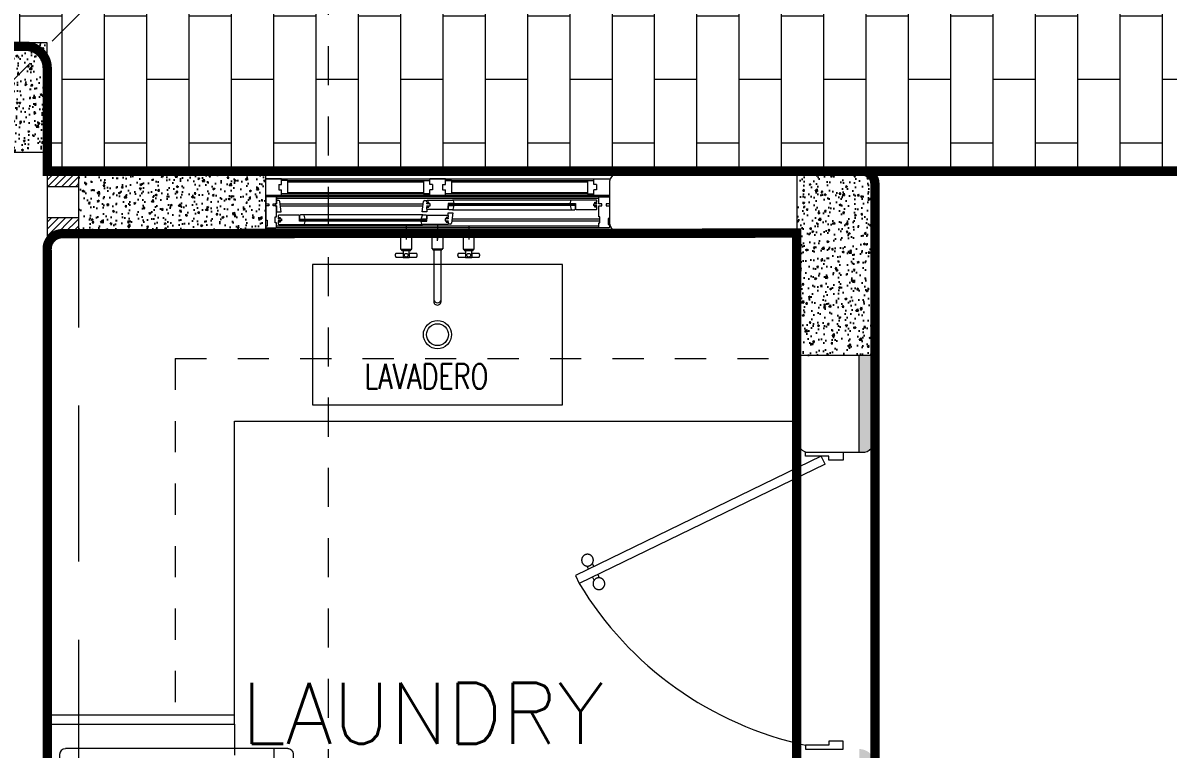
# Model space of a CAD drawing. Header units: metres. Extents: x 14 to 11050, y -346 to 476.
# Drawn here: x 127.289 to 130.956, y -211.281 to -208.957 of the extents above; entities that cross this region are included whole.
import ezdxf

# ---------------------------------------------------------------- set-up
doc = ezdxf.new("R2010")
doc.units = ezdxf.units.M
for name, pattern in [('0', [0]), ('CENTER2', [28.575, 19.05, -3.175, 3.175, -3.175]), ('DASHED', [0.75, 0.5, -0.25]), ('HIDDEN2', [0.1875, 0.125, -0.0625])]:
    doc.linetypes.add(name, pattern=pattern)
doc.layers.get('0').update_dxf_attribs({"color": 250, "linetype": '0', "lineweight": 20})
for name, color, linetype, lineweight in [('A-DOOR', 35, 'Continuous', 5), ('A-WALL', 250, 'Continuous', 20), ('baños', 140, 'Continuous', 0), ('Columnas', 7, 'Continuous', 18), ('cristales', 131, 'Continuous', 0), ('MOB FIJOS', 251, 'Continuous', 0), ('MOBILIARIOS', 252, 'Continuous', 0), ('piso', 253, 'Continuous', 0), ('PLF 01', 252, 'Continuous', 9), ('PROYECCION', 9, 'DASHED', 0), ('textos', 7, 'Continuous', 0)]:
    doc.layers.add(name, color=color, linetype=linetype, lineweight=lineweight)
doc.layers.add('HATCH', color=8, linetype='Continuous')
doc.layers.add('hatch piso', color=253, linetype='Continuous', lineweight=0, transparency=0.7)
doc.layers.add('RELLENO SECCION', color=8, linetype='Continuous', lineweight=0, transparency=0.4)
doc.layers.add('REVESTIMIENTO EXTERIOR', color=7, linetype='Continuous', lineweight=5, true_color=0xffdebd)
doc.layers.add('Techos 1', color=7, linetype='HIDDEN2', lineweight=9, true_color=0x42391a)
doc.styles.add('Arch-Dim', font='romans.shx', dxfattribs={"width": 0.75})
doc.styles.get("Standard").update_dxf_attribs({"font": 'arial.ttf', "height": 0.1875})

# ---------------------------------------------------------------- blocks, each defined once
blk = doc.blocks.new('puerta 1.00')
at = {"layer": 'A-DOOR'}
for p, q in [((-0.15, -0.0125), (-0.9369, -0.3949)), ((-0.1376, -0.038), (-0.15, -0.0125)), ((-0.1376, -0.038), (-0.9245, -0.4204)), ((-0.8946, -0.3743), (-0.8996, -0.3641)), ((-0.8777, -0.3661), (-0.8826, -0.3559)), ((-0.9369, -0.3949), (-0.9245, -0.4204)), ((-0.8822, -0.3998), (-0.8772, -0.4101)), ((-0.8653, -0.3916), (-0.8603, -0.4018))]:
    blk.add_line(p, q, dxfattribs=at)
for points in [[(-0.08, 0), (-0.08, -0.025), (-0.125, -0.025), (-0.125, -0.0125), (-0.2, -0.0125), (-0.2, 0), (-0.08, 0)], [(-0.08, -0.95), (-0.08, -0.925), (-0.125, -0.925), (-0.125, -0.9375), (-0.2, -0.9375), (-0.2, -0.95), (-0.08, -0.95)]]:
    blk.add_lwpolyline(points, dxfattribs=at)
blk.add_arc((0.0366, 0.1602), 1.1229, 211.1336, 257.8343, dxfattribs=at)
for points in [[(-0.8982, -0.3642), (-0.9033, -0.3642), (-0.912, -0.3591), (-0.917, -0.3504), (-0.917, -0.3403), (-0.912, -0.3316), (-0.9033, -0.3265), (-0.8932, -0.3265), (-0.8844, -0.3316), (-0.8794, -0.3403), (-0.8794, -0.3504), (-0.8844, -0.3591), (-0.8932, -0.3642), (-0.8982, -0.3642)], [(-0.8617, -0.4394), (-0.8667, -0.4394), (-0.8754, -0.4344), (-0.8805, -0.4256), (-0.8805, -0.4156), (-0.8754, -0.4068), (-0.8667, -0.4018), (-0.8566, -0.4018), (-0.8479, -0.4068), (-0.8428, -0.4156), (-0.8428, -0.4257), (-0.8479, -0.4344), (-0.8566, -0.4394), (-0.8617, -0.4394)]]:
    blk.add_open_spline(points, degree=2, dxfattribs=at)
blk = doc.blocks.new('bn29-63')
at = {"linetype": 'CENTER2'}
for p, q in [((-0.1, 0.02), (-0.1, -0.02)), ((-0.025, 0), (-0.031, 0)), ((0.02, 0), (-0.02, 0)), ((0, 0.025), (0, 0.0035)), ((0, 0.02), (0, -0.02)), ((0.025, 0), (0.031, 0)), ((0.1, 0.02), (0.1, -0.02)), ((-0.08, 0), (-0.12, 0)), ((0, -0.025), (0, -0.0035)), ((0.12, 0), (0.08, 0))]:
    blk.add_line(p, q, dxfattribs=at)
at = {"linetype": 'Continuous'}
for p, q in [((-0.0275, 0), (-0.0275, -0.0055)), ((0.0275, -0.0055), (0.0275, 0)), ((-0.1275, 0), (-0.0725, 0)), ((-0.1275, 0), (-0.1275, -0.0055)), ((-0.127, -0.006), (-0.073, -0.006)), ((-0.1225, -0.0065), (-0.1225, -0.0095)), ((-0.122, -0.01), (-0.078, -0.01)), ((-0.118, -0.01), (-0.118, -0.0505)), ((-0.082, -0.0505), (-0.082, -0.01)), ((-0.0775, -0.0095), (-0.0775, -0.0065)), ((-0.0725, -0.0055), (-0.0725, 0)), ((-0.0225, -0.007), (-0.0225, -0.0095)), ((-0.018, -0.011), (-0.018, -0.0495)), ((0.018, -0.0495), (0.018, -0.011)), ((0.0225, -0.0095), (0.0225, -0.007)), ((0.0725, 0), (0.1275, 0)), ((0.0725, 0), (0.0725, -0.0055)), ((0.073, -0.006), (0.127, -0.006)), ((0.0775, -0.0065), (0.0775, -0.0095)), ((0.078, -0.01), (0.122, -0.01)), ((0.082, -0.01), (0.082, -0.0505)), ((0.118, -0.0505), (0.118, -0.01)), ((0.1225, -0.0095), (0.1225, -0.0065)), ((0.1275, -0.0055), (0.1275, 0)), ((-0.1353, -0.0707), (-0.1353, -0.0709)), ((-0.1353, -0.0709), (-0.1353, -0.0711)), ((-0.1098, -0.0649), (-0.132, -0.0649)), ((-0.1175, -0.051), (-0.0825, -0.051)), ((-0.1148, -0.051), (-0.1148, -0.0547)), ((-0.1144, -0.0552), (-0.0856, -0.0552)), ((-0.1098, -0.0554), (-0.0903, -0.0554)), ((-0.1098, -0.0554), (-0.1098, -0.0674)), ((-0.1089, -0.0552), (-0.1089, -0.0554)), ((-0.0911, -0.0554), (-0.0911, -0.0552)), ((-0.0903, -0.0675), (-0.0903, -0.0554)), ((-0.068, -0.0649), (-0.0903, -0.0649)), ((-0.0851, -0.0547), (-0.0851, -0.051)), ((-0.0647, -0.0709), (-0.0647, -0.0708)), ((-0.0647, -0.0711), (-0.0647, -0.0709)), ((-0.015, -0.051), (-0.015, -0.0535)), ((-0.0115, -0.055), (-0.0115, -0.1745)), ((0.0115, -0.1745), (0.0115, -0.055)), ((0.015, -0.0535), (0.015, -0.051)), ((0.0647, -0.0707), (0.0647, -0.0709)), ((0.0647, -0.0709), (0.0647, -0.0711)), ((0.0902, -0.0649), (0.068, -0.0649)), ((0.0825, -0.051), (0.1175, -0.051)), ((0.0851, -0.051), (0.0851, -0.0547)), ((0.0856, -0.0552), (0.1144, -0.0552)), ((0.0902, -0.0554), (0.1097, -0.0554)), ((0.0902, -0.0554), (0.0902, -0.0674)), ((0.0911, -0.0552), (0.0911, -0.0554)), ((0.1089, -0.0554), (0.1089, -0.0552)), ((0.1097, -0.0675), (0.1097, -0.0554)), ((0.132, -0.0649), (0.1097, -0.0649)), ((0.1148, -0.0547), (0.1148, -0.051)), ((0.1353, -0.0709), (0.1353, -0.0708)), ((0.1353, -0.0711), (0.1353, -0.0709)), ((-0.132, -0.0769), (-0.1098, -0.0769)), ((-0.1098, -0.0743), (-0.1098, -0.0779)), ((-0.1092, -0.0784), (-0.0908, -0.0784)), ((-0.0903, -0.0779), (-0.0903, -0.0744)), ((-0.0903, -0.0769), (-0.068, -0.0769)), ((0.068, -0.0769), (0.0902, -0.0769)), ((0.0902, -0.0743), (0.0902, -0.0779)), ((0.0908, -0.0784), (0.1092, -0.0784)), ((0.1097, -0.0779), (0.1097, -0.0744)), ((0.1097, -0.0769), (0.132, -0.0769)), ((-0.0115, -0.1745), (-0.0115, -0.2108)), ((0.0115, -0.2108), (0.0115, -0.1745)), ((-0.0116, -0.2129), (-0.0116, -0.2196)), ((-0.0115, -0.2108), (-0.0115, -0.2129)), ((0.0115, -0.2129), (0.0115, -0.2108)), ((0.0116, -0.2196), (0.0116, -0.2129))]:
    blk.add_line(p, q, dxfattribs=at)
for centre in [(-0.1, -0.0709), (0.1, -0.0709)]:
    blk.add_circle(centre, 0.006, dxfattribs=at)
for centre, radius, start, end in [((-0.127, -0.0055), 0.0005, 180, 270), ((-0.123, -0.0065), 0.0005, 0, 90), ((-0.122, -0.0095), 0.0005, 180, 270), ((-0.078, -0.0095), 0.0005, 270, 0), ((-0.077, -0.0065), 0.0005, 90, 180), ((-0.073, -0.0055), 0.0005, 270, 0), ((-0.027, -0.0055), 0.000484, 180.5909, 257.2082), ((-0.0118, 2.0449), 2.0509, 269.6737, 270.0229), ((-0.0235, -0.007), 0.000994, 359.9015, 76.9051), ((-0.019, -0.011), 0.000956, 357.6447, 77.7093), ((0.019, -0.011), 0.000999, 105.4862, 180.0003), ((0.022, -0.0095), 0.000468, 302.2695, 1.2177), ((0.0235, -0.007), 0.000969, 105.515, 182.3446), ((0.073, -0.0055), 0.0005, 180, 270), ((0.077, -0.0065), 0.0005, 0, 90), ((0.078, -0.0095), 0.0005, 180, 270), ((0.122, -0.0095), 0.0005, 270, 0), ((0.123, -0.0065), 0.0005, 90, 180), ((0.127, -0.0055), 0.0005, 270, 0), ((-0.1175, -0.0505), 0.0005, 180, 270), ((-0.1144, -0.0547), 0.0005, 180, 270), ((-0.0856, -0.0547), 0.0005, 270, 0), ((-0.0825, -0.0505), 0.0005, 270, 0), ((-0.0175, -0.0495), 0.000478, 178.2673, 257.1382), ((-0.016, -0.051), 0.000959, 357.75, 77.9919), ((-0.0125, -0.055), 0.000979, 359.4823, 72.3164), ((0.0125, -0.055), 0.000994, 107.8916, 180.1174), ((0.0145, -0.0535), 0.000492, 288.0948, 0.3106), ((0.016, -0.051), 0.000997, 103.3628, 180.0254), ((0.0175, -0.0495), 0.000475, 305.7664, 0.8101), ((0.0825, -0.0505), 0.0005, 180, 270), ((0.0856, -0.0547), 0.0005, 180, 270), ((0.1144, -0.0547), 0.0005, 270, 0), ((0.1175, -0.0505), 0.0005, 270, 0), ((-0.1092, -0.0779), 0.0005, 180, 270), ((-0.0908, -0.0779), 0.0005, 270, 0), ((0.0908, -0.0779), 0.0005, 180, 270), ((0.1092, -0.0779), 0.0005, 270, 0), ((0, -0.2181), 0.0121, 213.9793, 325.1602)]:
    blk.add_arc(centre, radius, start, end, dxfattribs=at)
for centre, major_axis, ratio, start_param, end_param in [((0, 0), (0.0275, 0), 0.000034, 2.667121, 6.283185), ((0, 0), (0.0259, 0), 0.000034, 2.815846, 6.283185), ((0, 0), (0.0275, 0), 0.000034, 0, 0.47639), ((0, 0), (0.0259, 0), 0.000034, 0, 0.327867), ((0, -0.006), (0.027, 0), 0.000034, 3.141456, 6.282925), ((0, -0.01), (0.022, 0), 0.000034, 3.142066, 6.283185), ((0, -0.05), (0.0175, 0), 0.000034, 2.696758, 6.283185), ((0, -0.054), (0.0145, 0), 0.000034, 3.141569, 6.283185), ((0, -0.05), (0.0175, 0), 0.000034, 0, 0.440577), ((0, -0.2129), (0.0116, 0), 0.906322, 3.141593, 6.283185), ((0, -0.2196), (0.0116, 0), 0.906322, 3.141593, 3.655143), ((0, -0.2129), (0.0115, 0), 0.906322, 3.141593, 6.283185), ((0, -0.2196), (0.0116, 0), 0.906322, 5.752494, 6.283185)]:
    blk.add_ellipse(centre, major_axis=major_axis, ratio=ratio, start_param=start_param, end_param=end_param, dxfattribs=at)
for points, knots in [([(-0.0225, -0.0095), (-0.0225, -0.0095), (-0.0225, -0.0096), (-0.0225, -0.0097), (-0.0224, -0.0098), (-0.0223, -0.0099), (-0.0222, -0.01), (-0.0222, -0.01), (-0.0221, -0.01)], [0, 0, 0, 0, 0.042757, 0.325645, 0.547786, 0.733379, 0.889807, 1, 1, 1, 1]), ([(0.0271, -0.006), (0.0272, -0.006), (0.0272, -0.0059), (0.0274, -0.0058), (0.0275, -0.0057), (0.0275, -0.0056), (0.0275, -0.0055), (0.0275, -0.0055)], [0, 0, 0, 0, 0.168578, 0.402971, 0.679997, 0.948361, 1, 1, 1, 1]), ([(-0.1321, -0.0649), (-0.1321, -0.0649), (-0.1324, -0.0649), (-0.1329, -0.0651), (-0.1335, -0.0655), (-0.134, -0.066), (-0.1344, -0.0668), (-0.1348, -0.0677), (-0.1351, -0.0687), (-0.1353, -0.0697), (-0.1353, -0.0704), (-0.1353, -0.0707)], [0, 0, 0, 0, 0.045604, 0.158159, 0.271631, 0.39062, 0.514613, 0.640295, 0.76551, 0.890129, 1, 1, 1, 1]), ([(-0.1353, -0.0711), (-0.1353, -0.0712), (-0.1353, -0.0717), (-0.1352, -0.0726), (-0.135, -0.0736), (-0.1346, -0.0746), (-0.1342, -0.0754), (-0.1337, -0.0761), (-0.1332, -0.0766), (-0.1326, -0.0769), (-0.1322, -0.0769), (-0.1321, -0.0769)], [0, 0, 0, 0, 0.048847, 0.173034, 0.297636, 0.422848, 0.549037, 0.676469, 0.804317, 0.914337, 1, 1, 1, 1]), ([(-0.1098, -0.0674), (-0.1098, -0.0678), (-0.1097, -0.0681), (-0.1097, -0.0693), (-0.1097, -0.0701), (-0.1097, -0.0722), (-0.1098, -0.0734), (-0.1098, -0.0743)], [0.4022822, 0.4022822, 0.4022822, 0.4022822, 0.4375, 0.4375, 0.5, 0.5, 0.5975436, 0.5975436, 0.5975436, 0.5975436]), ([(-0.0903, -0.0675), (-0.0903, -0.0678), (-0.0903, -0.0682), (-0.0903, -0.0693), (-0.0903, -0.0701), (-0.0903, -0.0709)], [0.90411341, 0.90411341, 0.90411341, 0.90411341, 0.9375, 0.9375, 1, 1, 1, 1]), ([(-0.0647, -0.0708), (-0.0647, -0.0706), (-0.0647, -0.0701), (-0.0648, -0.0692), (-0.065, -0.0682), (-0.0654, -0.0672), (-0.0658, -0.0664), (-0.0663, -0.0657), (-0.0668, -0.0652), (-0.0674, -0.0649), (-0.0678, -0.0649), (-0.0679, -0.0649)], [0, 0, 0, 0, 0.048847, 0.173034, 0.297636, 0.422848, 0.549037, 0.676469, 0.804317, 0.914337, 1, 1, 1, 1]), ([(-0.0679, -0.0769), (-0.0679, -0.0769), (-0.0676, -0.0769), (-0.0671, -0.0767), (-0.0665, -0.0763), (-0.066, -0.0758), (-0.0656, -0.075), (-0.0652, -0.0742), (-0.0649, -0.0731), (-0.0647, -0.0721), (-0.0647, -0.0714), (-0.0647, -0.0711)], [0, 0, 0, 0, 0.045604, 0.158159, 0.271631, 0.39062, 0.514613, 0.640295, 0.76551, 0.890129, 1, 1, 1, 1]), ([(-0.015, -0.0535), (-0.015, -0.0535), (-0.015, -0.0536), (-0.015, -0.0537), (-0.0149, -0.0538), (-0.0148, -0.0539), (-0.0147, -0.054), (-0.0146, -0.054), (-0.0146, -0.054), (-0.0146, -0.054)], [0, 0, 0, 0, 0.071045, 0.33477, 0.544053, 0.719742, 0.867475, 0.987287, 1, 1, 1, 1]), ([(0.0679, -0.0649), (0.0679, -0.0649), (0.0676, -0.0649), (0.0671, -0.0651), (0.0665, -0.0655), (0.066, -0.066), (0.0656, -0.0668), (0.0652, -0.0677), (0.0649, -0.0687), (0.0647, -0.0697), (0.0647, -0.0704), (0.0647, -0.0707)], [0, 0, 0, 0, 0.045604, 0.158159, 0.271631, 0.39062, 0.514613, 0.640295, 0.76551, 0.890129, 1, 1, 1, 1]), ([(0.0647, -0.0711), (0.0647, -0.0712), (0.0647, -0.0717), (0.0648, -0.0726), (0.065, -0.0736), (0.0654, -0.0746), (0.0658, -0.0754), (0.0663, -0.0761), (0.0668, -0.0766), (0.0674, -0.0769), (0.0678, -0.0769), (0.0679, -0.0769)], [0, 0, 0, 0, 0.048847, 0.173034, 0.297636, 0.422848, 0.549037, 0.676469, 0.804317, 0.914337, 1, 1, 1, 1]), ([(0.0902, -0.0674), (0.0902, -0.0678), (0.0903, -0.0681), (0.0903, -0.0693), (0.0903, -0.0701), (0.0903, -0.0722), (0.0902, -0.0734), (0.0902, -0.0743)], [0.4022822, 0.4022822, 0.4022822, 0.4022822, 0.4375, 0.4375, 0.5, 0.5, 0.5975436, 0.5975436, 0.5975436, 0.5975436]), ([(0.1097, -0.0675), (0.1097, -0.0678), (0.1097, -0.0682), (0.1097, -0.0693), (0.1097, -0.0701), (0.1097, -0.0709)], [0.90411341, 0.90411341, 0.90411341, 0.90411341, 0.9375, 0.9375, 1, 1, 1, 1]), ([(0.1353, -0.0708), (0.1353, -0.0706), (0.1353, -0.0701), (0.1352, -0.0692), (0.135, -0.0682), (0.1346, -0.0672), (0.1342, -0.0664), (0.1337, -0.0657), (0.1332, -0.0652), (0.1326, -0.0649), (0.1322, -0.0649), (0.1321, -0.0649)], [0, 0, 0, 0, 0.048847, 0.173034, 0.297636, 0.422848, 0.549037, 0.676469, 0.804317, 0.914337, 1, 1, 1, 1]), ([(0.1321, -0.0769), (0.1321, -0.0769), (0.1324, -0.0769), (0.1329, -0.0767), (0.1335, -0.0763), (0.134, -0.0758), (0.1344, -0.075), (0.1348, -0.0742), (0.1351, -0.0731), (0.1353, -0.0721), (0.1353, -0.0714), (0.1353, -0.0711)], [0, 0, 0, 0, 0.045604, 0.158159, 0.271631, 0.39062, 0.514613, 0.640295, 0.76551, 0.890129, 1, 1, 1, 1])]:
    blk.add_open_spline(points, degree=3, knots=knots, dxfattribs=at)
for points in [[(-0.0903, -0.0709), (-0.0903, -0.0722), (-0.0903, -0.0734), (-0.0903, -0.0744)], [(0.1097, -0.0709), (0.1097, -0.0722), (0.1097, -0.0734), (0.1097, -0.0744)]]:
    blk.add_open_spline(points, degree=3, dxfattribs=at)
blk = doc.blocks.new('Fenton Bead')
at = {"color": 7}
blk.add_lwpolyline([(2.1, 12.5, -0.341999), (0.2, 11), (0, 10.7), (0, 1), (1, 0), (18, 0), (18, 0.5), (14.7, 12.9, 0.339454), (13.2, 14), (4.1, 14, 0.341999)], format="xyb", close=True, dxfattribs=at)
blk = doc.blocks.new('PL BASE 1N NASAS 09')
at = {"layer": 'HATCH'}
h = blk.add_hatch(dxfattribs=at)
h.set_pattern_fill('AR-CONC', color=256, scale=0.00032)
h.paths.add_polyline_path([(-114.7811, -49.1888), (-114.4311, -49.1888), (-114.4311, -48.8388), (-114.7811, -48.8388)])
h = blk.add_hatch(dxfattribs=at)
h.set_pattern_fill('AR-CONC', color=256, scale=0.00032)
h.paths.add_polyline_path([(-114.3311, -49.2388), (-114.3311, -49.4388), (-113.7311, -49.4388), (-113.7311, -49.2388)])
h = blk.add_hatch(dxfattribs=at)
h.set_pattern_fill('AR-CONC', color=256, scale=0.00032)
h.paths.add_polyline_path([(-112.0311, -49.8388), (-111.7811, -49.8388), (-111.7811, -49.2388), (-112.0311, -49.2388)])
at = {"layer": 'PLF 01'}
h = blk.add_hatch(dxfattribs=at)
h.set_pattern_fill('LINE', color=256, scale=0.005, angle=45)
h.paths.add_polyline_path([(-114.3311, -49.4497), (-114.3311, -49.3997), (-114.4311, -49.3997), (-114.4311, -49.4997, -0.414214), (-114.3811, -49.4497)])
h.paths.add_polyline_path([(-114.3911, -49.2497, -0.414214), (-114.4311, -49.2097), (-114.4311, -49.2997), (-114.3311, -49.2997), (-114.3311, -49.2497)])
at = {"layer": 'RELLENO SECCION', "true_color": 0xc7c8ca}
h = blk.add_hatch(color=9, dxfattribs=at)
h.dxf.hatch_style = 1
h.paths.add_polyline_path([(-111.8311, -50.1497), (-111.8211, -50.1497, 0.414214), (-111.7811, -50.1097), (-111.7811, -50.0797), (-111.7811, -49.8388), (-111.8311, -49.8388)])
h.paths.add_polyline_path([(-111.8311, -53.0388), (-111.7811, -53.0388), (-111.7811, -51.1497, 0.414214), (-111.8311, -51.0997)])
at = {"layer": 'A-DOOR', "color": 7}
for p, q in [((-112.5911, -49.2497), (-113.7311, -49.2497)), ((-113.6986, -49.3315), (-113.7311, -49.3315)), ((-113.7311, -49.3315), (-113.7311, -49.3545)), ((-112.6311, -49.3315), (-113.7311, -49.3315)), ((-113.6971, -49.333), (-113.6986, -49.3315)), ((-113.6971, -49.3545), (-113.6971, -49.333)), ((-113.6971, -49.333), (-113.6971, -49.3545)), ((-113.6894, -49.344), (-113.6971, -49.344)), ((-113.6821, -49.38), (-113.6864, -49.3468)), ((-113.2301, -49.38), (-113.2258, -49.3468)), ((-113.2228, -49.344), (-113.2151, -49.344)), ((-113.2151, -49.344), (-113.2136, -49.3425)), ((-113.2151, -49.3495), (-113.2151, -49.344)), ((-113.2091, -49.3495), (-113.2151, -49.3495)), ((-113.2151, -49.3545), (-113.2151, -49.3522)), ((-113.2151, -49.3522), (-113.2091, -49.3522)), ((-113.2136, -49.3425), (-113.1329, -49.3425)), ((-113.2091, -49.3522), (-113.2091, -49.3495)), ((-113.1329, -49.3425), (-113.1311, -49.344)), ((-112.7532, -49.3425), (-113.1329, -49.3425)), ((-113.1311, -49.344), (-113.1291, -49.352)), ((-113.1291, -49.352), (-113.1291, -49.353)), ((-112.7551, -49.344), (-112.7571, -49.352)), ((-112.7571, -49.352), (-112.7571, -49.353)), ((-112.7532, -49.3425), (-112.7551, -49.344)), ((-112.6726, -49.3425), (-112.7532, -49.3425)), ((-112.6771, -49.3522), (-112.6771, -49.3495)), ((-112.6771, -49.3495), (-112.6711, -49.3495)), ((-112.6711, -49.3522), (-112.6771, -49.3522)), ((-112.6711, -49.344), (-112.6726, -49.3425)), ((-112.6711, -49.3495), (-112.6711, -49.344)), ((-112.6711, -49.3545), (-112.6711, -49.3522)), ((-112.6651, -49.333), (-112.6636, -49.3315)), ((-112.6651, -49.3545), (-112.6651, -49.333)), ((-112.6636, -49.3315), (-112.6311, -49.3315)), ((-112.6311, -49.3315), (-112.6311, -49.3545)), ((-113.7311, -49.3545), (-113.7211, -49.3545)), ((-113.7211, -49.3605), (-113.7311, -49.3605)), ((-113.7311, -49.3605), (-113.7311, -49.407)), ((-113.7211, -49.3545), (-113.7211, -49.3605)), ((-113.7071, -49.3605), (-113.7071, -49.3545)), ((-113.7071, -49.3545), (-113.6971, -49.3545)), ((-113.6971, -49.3605), (-113.7071, -49.3605)), ((-113.6971, -49.3545), (-113.7006, -49.3545)), ((-113.7006, -49.3545), (-113.7006, -49.3605)), ((-113.7006, -49.3605), (-113.6971, -49.3605)), ((-113.6971, -49.396), (-113.6971, -49.3605)), ((-113.6971, -49.3605), (-113.6971, -49.38)), ((-113.6971, -49.38), (-113.6821, -49.38)), ((-113.2151, -49.38), (-113.2301, -49.38)), ((-113.2051, -49.3545), (-113.2151, -49.3545)), ((-113.2151, -49.3625), (-113.2151, -49.3605)), ((-113.2151, -49.3605), (-113.2051, -49.3605)), ((-113.2091, -49.3625), (-113.2151, -49.3625)), ((-113.2151, -49.371), (-113.2151, -49.3652)), ((-113.2151, -49.3652), (-113.2091, -49.3652)), ((-113.2136, -49.3725), (-113.2151, -49.371)), ((-113.2151, -49.371), (-113.2151, -49.38)), ((-113.1486, -49.3725), (-113.2136, -49.3725)), ((-113.2091, -49.3652), (-113.2091, -49.3625)), ((-113.2051, -49.3605), (-113.2051, -49.3545)), ((-113.1471, -49.371), (-113.1486, -49.3725)), ((-113.1296, -49.3535), (-113.1471, -49.3535)), ((-113.1471, -49.3535), (-113.1471, -49.371)), ((-113.1471, -49.3565), (-113.1421, -49.3565)), ((-113.1471, -49.3565), (-113.1421, -49.3565)), ((-113.1471, -49.392), (-113.1471, -49.383)), ((-113.1471, -49.383), (-113.1321, -49.383)), ((-113.1421, -49.3545), (-113.1361, -49.3585)), ((-113.1421, -49.3585), (-113.1361, -49.3545)), ((-113.1321, -49.383), (-113.1364, -49.4162)), ((-113.1338, -49.3735), (-112.7523, -49.3735)), ((-113.1291, -49.353), (-113.1296, -49.3535)), ((-112.7571, -49.353), (-112.7566, -49.3535)), ((-112.7566, -49.3535), (-112.7391, -49.3535)), ((-112.7441, -49.3545), (-112.7501, -49.3585)), ((-112.7441, -49.3585), (-112.7501, -49.3545)), ((-112.7391, -49.3565), (-112.7441, -49.3565)), ((-112.7391, -49.3565), (-112.7441, -49.3565)), ((-112.7391, -49.3535), (-112.7391, -49.371)), ((-112.7391, -49.371), (-112.7376, -49.3725)), ((-112.7376, -49.3725), (-112.6726, -49.3725)), ((-112.6811, -49.3605), (-112.6811, -49.3545)), ((-112.6811, -49.3545), (-112.6711, -49.3545)), ((-112.6711, -49.3605), (-112.6811, -49.3605)), ((-112.6771, -49.3652), (-112.6771, -49.3625)), ((-112.6771, -49.3625), (-112.6711, -49.3625)), ((-112.6711, -49.3652), (-112.6771, -49.3652)), ((-112.6726, -49.3725), (-112.6711, -49.371)), ((-112.6711, -49.3625), (-112.6711, -49.3605)), ((-112.6711, -49.371), (-112.6711, -49.3652)), ((-112.6551, -49.3545), (-112.6651, -49.3545)), ((-112.6651, -49.396), (-112.6651, -49.3605)), ((-112.6651, -49.3605), (-112.6551, -49.3605)), ((-112.6551, -49.3605), (-112.6551, -49.3545)), ((-112.6311, -49.3545), (-112.6411, -49.3545)), ((-112.6411, -49.3545), (-112.6411, -49.3605)), ((-112.6411, -49.3605), (-112.6311, -49.3605)), ((-112.6311, -49.3605), (-112.6311, -49.401)), ((-113.7311, -49.407), (-113.7271, -49.407)), ((-113.7271, -49.407), (-113.7271, -49.426)), ((-113.7011, -49.415), (-113.7011, -49.396)), ((-113.7011, -49.396), (-113.6971, -49.396)), ((-113.6971, -49.415), (-113.7011, -49.415)), ((-113.6971, -49.43), (-113.6971, -49.415)), ((-113.6896, -49.3905), (-113.6911, -49.392)), ((-113.6911, -49.392), (-113.6911, -49.3978)), ((-113.6911, -49.3978), (-113.6851, -49.3978)), ((-113.6851, -49.4005), (-113.6911, -49.4005)), ((-113.6911, -49.4005), (-113.6911, -49.4025)), ((-113.6911, -49.4025), (-113.6811, -49.4025)), ((-113.6811, -49.4085), (-113.6911, -49.4085)), ((-113.6911, -49.4085), (-113.6911, -49.4108)), ((-113.6911, -49.4108), (-113.6851, -49.4108)), ((-113.6851, -49.4135), (-113.6911, -49.4135)), ((-113.6911, -49.4135), (-113.6911, -49.419)), ((-113.6911, -49.419), (-113.6896, -49.4205)), ((-113.6246, -49.3905), (-113.6896, -49.3905)), ((-113.6896, -49.4205), (-113.6089, -49.4205)), ((-113.6851, -49.3978), (-113.6851, -49.4005)), ((-113.6851, -49.4108), (-113.6851, -49.4135)), ((-113.6811, -49.4025), (-113.6811, -49.4085)), ((-113.6231, -49.392), (-113.6246, -49.3905)), ((-113.6231, -49.4095), (-113.6231, -49.392)), ((-113.6231, -49.4065), (-113.6181, -49.4065)), ((-113.6231, -49.4065), (-113.6181, -49.4065)), ((-113.6056, -49.4095), (-113.6231, -49.4095)), ((-113.6181, -49.4085), (-113.6121, -49.4045)), ((-113.6181, -49.4045), (-113.6121, -49.4085)), ((-113.2283, -49.3895), (-113.6098, -49.3895)), ((-113.6089, -49.4205), (-113.6071, -49.4191)), ((-113.6089, -49.4205), (-113.2292, -49.4205)), ((-113.6071, -49.4191), (-113.6051, -49.411)), ((-113.6051, -49.41), (-113.6056, -49.4095)), ((-113.6051, -49.411), (-113.6051, -49.41)), ((-113.2331, -49.41), (-113.2326, -49.4095)), ((-113.2331, -49.411), (-113.2331, -49.41)), ((-113.2311, -49.4191), (-113.2331, -49.411)), ((-113.2326, -49.4095), (-113.2151, -49.4095)), ((-113.2292, -49.4205), (-113.2311, -49.4191)), ((-113.1486, -49.4205), (-113.2292, -49.4205)), ((-113.2201, -49.4085), (-113.2261, -49.4045)), ((-113.2201, -49.4045), (-113.2261, -49.4085)), ((-113.2151, -49.4065), (-113.2201, -49.4065)), ((-113.2151, -49.4065), (-113.2201, -49.4065)), ((-113.2151, -49.392), (-113.2136, -49.3905)), ((-113.2151, -49.4095), (-113.2151, -49.392)), ((-113.2136, -49.3905), (-113.1486, -49.3905)), ((-113.1471, -49.4025), (-113.1571, -49.4025)), ((-113.1571, -49.4025), (-113.1571, -49.4085)), ((-113.1571, -49.4085), (-113.1471, -49.4085)), ((-113.1471, -49.3978), (-113.1531, -49.3978)), ((-113.1531, -49.3978), (-113.1531, -49.4005)), ((-113.1531, -49.4005), (-113.1471, -49.4005)), ((-113.1471, -49.4108), (-113.1531, -49.4108)), ((-113.1531, -49.4108), (-113.1531, -49.4135)), ((-113.1531, -49.4135), (-113.1471, -49.4135)), ((-113.1486, -49.3905), (-113.1471, -49.392)), ((-113.1471, -49.419), (-113.1486, -49.4205)), ((-113.1471, -49.392), (-113.1471, -49.3978)), ((-113.1471, -49.4005), (-113.1471, -49.4025)), ((-113.1471, -49.4085), (-113.1471, -49.4108)), ((-113.1471, -49.4135), (-113.1471, -49.419)), ((-113.1394, -49.419), (-113.1471, -49.419)), ((-112.6611, -49.396), (-112.6651, -49.396)), ((-112.6651, -49.43), (-112.6651, -49.415)), ((-112.6651, -49.415), (-112.6611, -49.415)), ((-112.6611, -49.415), (-112.6611, -49.396)), ((-112.6311, -49.401), (-112.6351, -49.401)), ((-112.6351, -49.401), (-112.6351, -49.42)), ((-112.6351, -49.42), (-112.6311, -49.42)), ((-112.6311, -49.42), (-112.6311, -49.43)), ((-112.5911, -49.4497), (-113.7711, -49.4497)), ((-113.7271, -49.426), (-113.7311, -49.426)), ((-113.7311, -49.426), (-113.7311, -49.43)), ((-113.7311, -49.43), (-113.7296, -49.4315)), ((-113.7296, -49.4315), (-113.6986, -49.4315)), ((-113.6986, -49.4315), (-113.6971, -49.43)), ((-112.6636, -49.4315), (-113.6986, -49.4315)), ((-112.6636, -49.4315), (-112.6651, -49.43)), ((-112.6326, -49.4315), (-112.6636, -49.4315)), ((-112.6311, -49.43), (-112.6326, -49.4315))]:
    blk.add_line(p, q, dxfattribs=at)
at = {"layer": 'A-DOOR', "extrusion": (0, 0, -1)}
for p, q in [((-113.7311, -49.2748), (-112.6311, -49.2748)), ((-113.6898, -49.2926), (-113.6811, -49.2926)), ((-113.6898, -49.2926), (-113.6898, -49.31)), ((-113.6898, -49.31), (-113.6811, -49.31)), ((-113.1974, -49.2926), (-113.2061, -49.2926)), ((-113.1974, -49.31), (-113.2061, -49.31)), ((-113.1974, -49.2926), (-113.1974, -49.31)), ((-113.1648, -49.2926), (-113.1561, -49.2926)), ((-113.1648, -49.2926), (-113.1648, -49.31)), ((-113.1648, -49.31), (-113.1561, -49.31)), ((-112.6724, -49.2926), (-112.6811, -49.2926)), ((-112.6724, -49.31), (-112.6811, -49.31)), ((-112.6724, -49.2926), (-112.6724, -49.31)), ((-112.6311, -49.3278), (-113.7311, -49.3278))]:
    blk.add_line(p, q, dxfattribs=at)
at = {"layer": 'A-DOOR'}
for p, q in [((-113.6611, -49.2798), (-113.6811, -49.2798)), ((-113.6611, -49.2798), (-113.6611, -49.3228)), ((-113.6611, -49.2837), (-113.2261, -49.2837)), ((-113.6611, -49.2837), (-113.6611, -49.3189)), ((-113.2261, -49.2798), (-113.2261, -49.3228)), ((-113.2261, -49.2798), (-113.2061, -49.2798)), ((-113.2261, -49.2837), (-113.2261, -49.3189)), ((-113.1361, -49.2798), (-113.1561, -49.2798)), ((-113.1361, -49.2798), (-113.1361, -49.3228)), ((-113.1361, -49.2837), (-112.7011, -49.2837)), ((-113.1361, -49.2837), (-113.1361, -49.3189)), ((-112.7011, -49.2798), (-112.7011, -49.3228)), ((-112.7011, -49.2798), (-112.6811, -49.2798)), ((-112.7011, -49.2837), (-112.7011, -49.3189)), ((-113.6611, -49.3228), (-113.6811, -49.3228)), ((-113.2261, -49.3189), (-113.6611, -49.3189)), ((-113.2261, -49.3228), (-113.2061, -49.3228)), ((-113.1361, -49.3228), (-113.1561, -49.3228)), ((-112.7011, -49.3189), (-113.1361, -49.3189)), ((-112.7011, -49.3228), (-112.6811, -49.3228))]:
    blk.add_line(p, q, dxfattribs=at)
at = {"layer": 'A-DOOR', "color": 9, "true_color": 0xc7c8ca}
for p, q in [((-113.6611, -49.2798), (-113.2061, -49.2798)), ((-113.1561, -49.2798), (-112.7011, -49.2798)), ((-113.2061, -49.3228), (-113.6611, -49.3228)), ((-112.7011, -49.3228), (-113.1561, -49.3228))]:
    blk.add_line(p, q, dxfattribs=at)
at = {"layer": 'A-DOOR', "color": 8}
for p, q in [((-112.6651, -49.3375), (-113.6971, -49.3375)), ((-113.6854, -49.3545), (-113.2268, -49.3545)), ((-113.6846, -49.3605), (-113.2276, -49.3605)), ((-112.6651, -49.4255), (-113.6971, -49.4255)), ((-113.1354, -49.4085), (-112.6611, -49.4085)), ((-113.1346, -49.4025), (-112.6611, -49.4025))]:
    blk.add_line(p, q, dxfattribs=at)
at = {"layer": 'A-DOOR', "extrusion": (0, 0, -1)}
for points in [[(113.6811, -49.2926), (113.6811, -49.2748), (113.7311, -49.2748)], [(113.1561, -49.2926), (113.1561, -49.2748), (113.2061, -49.2748)], [(113.2061, -49.2926), (113.2061, -49.2748), (113.1561, -49.2748)], [(112.6811, -49.2926), (112.6811, -49.2748), (112.6311, -49.2748)], [(113.7311, -49.3278), (113.6811, -49.3278), (113.6811, -49.31)], [(113.2061, -49.3278), (113.1561, -49.3278), (113.1561, -49.31)], [(113.1561, -49.3278), (113.2061, -49.3278), (113.2061, -49.31)], [(112.6311, -49.3278), (112.6811, -49.3278), (112.6811, -49.31)]]:
    blk.add_lwpolyline(points, dxfattribs=at)
at = {"layer": 'A-DOOR', "color": 7}
for points in [[(-113.1471, -49.3565), (-113.1421, -49.3565), (-113.1421, -49.3565), (-113.1471, -49.3565)], [(-112.7441, -49.3585), (-113.1421, -49.3585), (-113.1421, -49.3545), (-112.7441, -49.3545)], [(-112.7441, -49.3545), (-113.1421, -49.3545), (-113.1421, -49.3585), (-112.7441, -49.3585)], [(-113.1421, -49.3545), (-113.1361, -49.3545), (-113.1361, -49.3585), (-113.1421, -49.3585)], [(-113.1296, -49.3535), (-113.1416, -49.3535), (-113.1416, -49.3545), (-113.1296, -49.3545)], [(-113.1296, -49.3585), (-113.1416, -49.3585), (-113.1416, -49.3595), (-113.1296, -49.3595)], [(-113.1361, -49.3545), (-113.1311, -49.3545), (-113.1311, -49.3585), (-113.1361, -49.3585)], [(-112.7566, -49.3535), (-112.7446, -49.3535), (-112.7446, -49.3545), (-112.7566, -49.3545)], [(-112.7566, -49.3585), (-112.7446, -49.3585), (-112.7446, -49.3595), (-112.7566, -49.3595)], [(-112.7501, -49.3545), (-112.7551, -49.3545), (-112.7551, -49.3585), (-112.7501, -49.3585)], [(-112.7441, -49.3545), (-112.7501, -49.3545), (-112.7501, -49.3585), (-112.7441, -49.3585)], [(-112.7391, -49.3565), (-112.7441, -49.3565), (-112.7441, -49.3565), (-112.7391, -49.3565)], [(-113.6231, -49.4065), (-113.6181, -49.4065), (-113.6181, -49.4065), (-113.6231, -49.4065)], [(-113.6181, -49.4085), (-113.6121, -49.4085), (-113.6121, -49.4045), (-113.6181, -49.4045)], [(-113.6181, -49.4045), (-113.2201, -49.4045), (-113.2201, -49.4085), (-113.6181, -49.4085)], [(-113.6181, -49.4085), (-113.2201, -49.4085), (-113.2201, -49.4045), (-113.6181, -49.4045)], [(-113.6056, -49.4045), (-113.6176, -49.4045), (-113.6176, -49.4035), (-113.6056, -49.4035)], [(-113.6056, -49.4095), (-113.6176, -49.4095), (-113.6176, -49.4085), (-113.6056, -49.4085)], [(-113.6121, -49.4085), (-113.6071, -49.4085), (-113.6071, -49.4045), (-113.6121, -49.4045)], [(-113.2326, -49.4045), (-113.2206, -49.4045), (-113.2206, -49.4035), (-113.2326, -49.4035)], [(-113.2326, -49.4095), (-113.2206, -49.4095), (-113.2206, -49.4085), (-113.2326, -49.4085)], [(-113.2261, -49.4085), (-113.2311, -49.4085), (-113.2311, -49.4045), (-113.2261, -49.4045)], [(-113.2201, -49.4085), (-113.2261, -49.4085), (-113.2261, -49.4045), (-113.2201, -49.4045)], [(-113.2151, -49.4065), (-113.2201, -49.4065), (-113.2201, -49.4065), (-113.2151, -49.4065)]]:
    blk.add_lwpolyline(points, close=True, dxfattribs=at)
for centre, start, end in [((-113.6894, -49.347), 4.2891, 90.0015), ((-113.2228, -49.347), 89.9985, 175.7109), ((-113.1394, -49.416), 269.9985, 355.7109)]:
    blk.add_arc(centre, 0.003, start, end, dxfattribs=at)
at = {"layer": 'A-WALL'}
for p, q in [((-114.4311, -49.2097), (-114.4311, -49.4997)), ((-114.3311, -49.4388), (-114.3311, -49.4497)), ((-111.8311, -50.1497), (-111.8311, -49.8388))]:
    blk.add_line(p, q, dxfattribs=at)
for points in [[(-114.4311, -49.2097), (-114.4311, -48.8897)], [(-114.3311, -49.2997), (-114.4311, -49.2997)], [(-114.3311, -49.3997), (-114.4311, -49.3997)], [(-114.3311, -49.4497), (-113.731, -49.4497), (-113.7311, -49.4388)], [(-114.4311, -53.7197), (-114.4311, -49.4997)]]:
    blk.add_lwpolyline(points, dxfattribs=at)
for points in [[(-114.3311, -49.2497), (-114.3911, -49.2497, -0.414214), (-114.4311, -49.2097)], [(-111.7811, -50.1097), (-111.7811, -49.2897, 0.414214), (-111.8211, -49.2497), (-112.5911, -49.2497, 0.414214), (-112.6311, -49.2897), (-112.6311, -49.4097, 0.414214), (-112.5911, -49.4497), (-112.0311, -49.4497)], [(-114.4311, -49.4997, -0.414214), (-114.3811, -49.4497), (-114.3311, -49.4497)], [(-112.0311, -49.8388), (-112.0311, -50.1097, 0.414214), (-111.9911, -50.1497), (-111.8211, -50.1497, 0.414214), (-111.7811, -50.1097)]]:
    blk.add_lwpolyline(points, format="xyb", dxfattribs=at)
at = {"layer": 'baños'}
for major_axis in [(-0.0318, -0.0318), (-0.0247, -0.0247)]:
    blk.add_ellipse((-113.1815, -49.7731), major_axis=major_axis, ratio=1, start_param=2.356194489560823, end_param=8.639379796740409, dxfattribs=at)
at = {"layer": 'Columnas'}
for points in [[(-114.7811, -49.1888), (-114.4311, -49.1888), (-114.4311, -48.8388), (-114.7811, -48.8388)], [(-114.3311, -49.2388), (-114.3311, -49.4388), (-113.7311, -49.4388), (-113.7311, -49.2388)], [(-112.0311, -49.8388), (-111.7811, -49.8388), (-111.7811, -49.2388), (-112.0311, -49.2388)]]:
    blk.add_lwpolyline(points, close=True, dxfattribs=at)
at = {"layer": 'cristales', "const_width": 0.004}
for points in [[(-112.7551, -49.3565), (-113.1311, -49.3565)], [(-113.6071, -49.4065), (-113.2311, -49.4065)]]:
    blk.add_lwpolyline(points, dxfattribs=at)
at = {"layer": 'MOB FIJOS'}
for p, q in [((-114.4311, -50.9897), (-113.8312, -50.9897)), ((-114.4311, -51.0197), (-113.8312, -51.0197))]:
    blk.add_line(p, q, dxfattribs=at)
at = {"layer": 'MOB FIJOS', "ltscale": 0.01}
blk.add_lwpolyline([(-112.7811, -49.5481), (-113.5811, -49.5481), (-113.5811, -49.9981), (-112.7811, -49.9981)], close=True, dxfattribs=at)
at = {"layer": 'MOBILIARIOS'}
blk.add_lwpolyline([(-113.8312, -51.0197), (-113.8312, -50.0497), (-112.0311, -50.0497)], dxfattribs=at)
at = {"layer": 'piso', "color": 252, "linetype": 'DASHED', "true_color": 0x939598}
blk.add_line((-114.3311, -49.2497), (-114.3311, -55.2497), dxfattribs=at)
at = {"layer": 'piso'}
for p, q in [((-106.3611, -49.2497), (-111.7811, -49.2497)), ((-111.7811, -50.0797), (-111.7811, -51.1497))]:
    blk.add_line(p, q, dxfattribs=at)
at = {"layer": 'PROYECCION', "color": 252, "linetype": 'DASHED', "ltscale": 0.1}
for p, q in [((-114.0211, -49.8497), (-114.0211, -50.9897)), ((-114.0211, -49.8497), (-112.0311, -49.8497)), ((-113.8312, -51.0197), (-113.8307, -52.6497))]:
    blk.add_line(p, q, dxfattribs=at)
at = {"layer": 'Techos 1'}
for q in [(-117.6311, -52.0497), (-113.5311, -56.1497)]:
    blk.add_line((-113.5311, -47.9497), q, dxfattribs=at)
at = {"layer": 'A-DOOR', "color": 7, "yscale": 0.001000000023175567, "zscale": 0.001000000023175567, "rotation": 180}
for p, xscale in [((-113.1471, -49.3595), -0.001000000023175567), ((-112.7391, -49.3595), 0.001000000023175567)]:
    blk.add_blockref('Fenton Bead', p, dxfattribs=dict(at, xscale=xscale))
at = {"layer": 'A-DOOR', "color": 7, "yscale": 0.001000000023175567, "zscale": 0.001000000023175567}
for p, xscale in [((-113.6231, -49.4035), 0.001000000023175567), ((-113.2151, -49.4035), -0.001000000023175567)]:
    blk.add_blockref('Fenton Bead', p, dxfattribs=dict(at, xscale=xscale))
at = {"layer": 'A-DOOR'}
blk.add_blockref('puerta 1.00', (-111.8029, -50.1497), dxfattribs=at)
at = {"layer": 'baños'}
blk.add_blockref('bn29-63', (-113.1815, -49.4481), dxfattribs=at)
at = {"layer": 'baños', "linetype": 'Continuous'}
for tag, p in [('MODELNUMBER', (-121.6562, -54.8273)), ('TRADENAME', (-121.6562, -54.8273)), ('PRODUCT', (-121.6562, -54.8274)), ('MATERIAL', (-121.6562, -54.8274))]:
    blk.add_attdef(tag, p, '', height=0.0000254, rotation=359.9999, dxfattribs=at)
at = {"layer": 'textos', "insert": (-113.4148, -49.8668), "char_height": 0.08, "width": 26.65337, "attachment_point": 1, "style": 'Arch-Dim'}
blk.add_mtext('\\pxt5.9124,29;LAVADERO', dxfattribs=at)
at = {"layer": 'textos', "insert": (-113.9432, -51.0827), "char_height": 0.195, "width": 3.404877, "attachment_point": 7}
blk.add_mtext('{\\Fromans|c0; LAUNDRY}', dxfattribs=at)
blk = doc.blocks.new('cl02b-planta')
blk.add_lwpolyline([(1.0729, 0.6704), (0.3871, 0.6704)])
blk.add_lwpolyline([(0.7026, 0.6181), (0.7608, 0.6181), (0.757, 0.6473), (0.7064, 0.6473)], close=True)
for centre, start, end in [((0.4058, 1.3378), 90, 180), ((1.0541, 1.3378), 0, 90), ((0.4058, 0.626), 180, 270), ((1.0541, 0.626), 270, 360)]:
    blk.add_arc(centre, 0.0187, start, end)
for points in [[(0.3871, 1.3378), (0.3871, 1.1005), (0.3871, 0.8633), (0.3871, 0.626)], [(1.0541, 1.3565), (0.838, 1.3565), (0.6219, 1.3565), (0.4058, 1.3565)], [(1.0729, 0.626), (1.0729, 0.8633), (1.0729, 1.1005), (1.0729, 1.3378)], [(0.4058, 0.6072), (0.4221, 0.6072), (0.4385, 0.6072), (0.4549, 0.6072)]]:
    blk.add_open_spline(points, degree=3)
for points, knots in [([(0.4549, 0.6072), (0.6383, 0.6072), (0.8216, 0.6072), (1.005, 0.6072), (1.0214, 0.6072), (1.0378, 0.6072), (1.0541, 0.6072)], [-3.008028, -3.008028, -3.008028, -3.008028, -1.202999, -1.202999, -1.202999, -1.041988, -1.041988, -1.041988, -1.041988]), ([(0.4549, 0.6072), (0.4673, 0.5945), (0.4923, 0.5878), (0.5896, 0.5738), (0.6583, 0.5691), (0.73, 0.5691)], [-2.130599, -2.130599, -2.130599, -2.130599, -1.882644, -1.882644, -1.083277, -1.083277, -1.083277, -1.083277]), ([(0.73, 0.5691), (0.8016, 0.5691), (0.8703, 0.5738), (0.9676, 0.5878), (0.9926, 0.5945), (1.005, 0.6072)], [-1.083277, -1.083277, -1.083277, -1.083277, -0.28391, -0.28391, -0.035954, -0.035954, -0.035954, -0.035954])]:
    blk.add_open_spline(points, degree=3, knots=knots)
blk = doc.blocks.new('PL MUEBLES 1N NASAS 09')
at = {"layer": 'hatch piso'}
h = blk.add_hatch(dxfattribs=at)
h.set_pattern_fill('AR-BRSTD', color=256, scale=0.002, angle=-90)
h.set_pattern_definition([(270, (-8.74588, 232.01007), (0.1354836, -2e-17), []), (0, (-8.74588, 232.01007), (0.1354836, 0.2032), [0.1354836, -0.1354836])])
edge = h.paths.add_edge_path()
edge.add_line((62.3305, 47.2036), (63.1905, 47.2036))
edge.add_arc((63.1905, 47.2436), 0.04, 270, 360)
edge.add_line((63.2305, 47.2436), (63.2305, 48.4136))
edge.add_arc((63.189, 48.413), 0.0415, 0.8553, 101.8251)
edge.add_line((63.1805, 48.4536), (54.5805, 48.4536))
edge.add_line((54.5805, 48.4536), (54.5805, 46.9536))
edge.add_line((54.5805, 46.9536), (55.7774, 46.9536))
edge.add_arc((55.8749, 47.0236), 0.12, 180, 215.6853, ccw=False)
edge.add_line((55.7549, 47.0236), (55.7549, 47.1336))
edge.add_arc((55.8749, 47.1336), 0.12, 89.7148, 179.9994, ccw=False)
edge.add_line((55.8755, 47.2536), (55.9865, 47.2536))
edge.add_arc((55.9849, 47.1336), 0.12, 0, 89.2136, ccw=False)
edge.add_line((56.1049, 47.1336), (56.1049, 47.0236))
edge.add_arc((55.9849, 47.0236), 0.12, -35.6853, 0, ccw=False)
edge.add_line((56.0823, 46.9536), (58.9774, 46.9536))
edge.add_arc((59.0749, 47.0236), 0.12, 180, 215.6853, ccw=False)
edge.add_line((58.9549, 47.0236), (58.9549, 47.1336))
edge.add_arc((59.0749, 47.1336), 0.12, 90, 180, ccw=False)
edge.add_line((59.0749, 47.2536), (59.1849, 47.2536))
edge.add_arc((59.1857, 47.1344), 0.1191, 3.2354, 90.3875, ccw=False)
edge.add_line((59.3046, 47.1412), (59.3049, 47.0236))
edge.add_arc((59.1849, 47.0236), 0.12, 270.357, 360, ccw=False)
edge.add_line((59.1856, 46.9036), (59.0749, 46.9036))
edge.add_arc((59.0749, 47.0236), 0.12, 248.2844, 270, ccw=False)
edge.add_line((59.0305, 46.9121), (59.0305, 45.0351))
edge.add_arc((59.0755, 44.9239), 0.12, 90, 112.0243, ccw=False)
edge.add_line((59.0755, 45.0439), (59.1855, 45.0439))
edge.add_arc((59.1855, 44.9239), 0.12, -0.017, 90.017, ccw=False)
edge.add_line((59.3055, 44.9239), (59.3055, 44.8084))
edge.add_arc((59.1854, 44.8141), 0.1202, 270.0384, 357.2745, ccw=False)
edge.add_line((59.1855, 44.6939), (59.0755, 44.6939))
edge.add_arc((59.0755, 44.8139), 0.12, 247.9757, 270, ccw=False)
edge.add_line((59.0305, 44.7026), (59.0305, 41.2351))
edge.add_arc((59.0755, 41.1239), 0.12, 90, 112.0243, ccw=False)
edge.add_line((59.0755, 41.2439), (59.1855, 41.2439))
edge.add_arc((59.1855, 41.1239), 0.12, 0, 90, ccw=False)
edge.add_line((59.3055, 41.1239), (59.3055, 41.0139))
edge.add_arc((59.1855, 41.0139), 0.12, 270, 360, ccw=False)
edge.add_line((59.1855, 40.8939), (59.0755, 40.8939))
edge.add_arc((59.0755, 41.0139), 0.12, 180, 270, ccw=False)
edge.add_line((58.9555, 41.0139), (58.9555, 41.1239))
edge.add_arc((59.0755, 41.1239), 0.12, 165.6898, 180, ccw=False)
edge.add_line((58.9592, 41.1535), (56.0988, 41.1535))
edge.add_arc((55.9819, 41.1132), 0.1236, -2.1503, 19.0559, ccw=False)
edge.add_line((56.1055, 41.1085), (56.1055, 41.004))
edge.add_arc((55.9855, 41.004), 0.12, 270, 360, ccw=False)
edge.add_line((55.9855, 40.884), (55.8755, 40.884))
edge.add_arc((55.8755, 41.004), 0.12, 180, 270, ccw=False)
edge.add_line((55.7555, 41.004), (55.7555, 41.114))
edge.add_arc((55.8755, 41.114), 0.12, 160.7818, 180, ccw=False)
edge.add_line((55.7622, 41.1535), (50.4939, 41.1535))
edge.add_arc((50.3827, 41.1085), 0.12, 0, 22.0243, ccw=False)
edge.add_line((50.5027, 41.1085), (50.5027, 40.9985))
edge.add_arc((50.3827, 40.9985), 0.12, 270, 360, ccw=False)
edge.add_line((50.3827, 40.8785), (50.2727, 40.8785))
edge.add_arc((50.2727, 40.9985), 0.12, 180, 270, ccw=False)
edge.add_line((50.1527, 40.9985), (50.1527, 41.1085))
edge.add_arc((50.2727, 41.1085), 0.12, 157.9757, 180, ccw=False)
edge.add_line((50.1614, 41.1535), (46.4305, 41.1535))
edge.add_line((46.4305, 41.1535), (46.4305, 40.9535))
edge.add_line((46.4305, 40.9535), (44.3305, 40.9535))
edge.add_line((44.3305, 40.9535), (44.3305, 39.3936))
edge.add_arc((44.3705, 39.3936), 0.04, 180, 270)
edge.add_line((44.3705, 39.3536), (47.8305, 39.3536))
edge.add_line((47.8305, 39.3536), (47.8305, 38.9536))
edge.add_line((47.8305, 38.9536), (62.3305, 38.9536))
edge.add_line((62.3305, 38.9536), (62.3305, 47.2036))
at = {"layer": 'baños'}
blk.add_blockref('PL BASE 1N NASAS 09', (162.2615, 88.2033), dxfattribs=at)
at = {"layer": 'MOBILIARIOS', "rotation": 89.99999999999999}
blk.add_blockref('cl02b-planta', (49.2266, 36.032), dxfattribs=at)

msp = doc.modelspace()

# ---------------------------------------------------------------- linework, layer by layer
at = {"layer": 'REVESTIMIENTO EXTERIOR', "const_width": 0.03}
for points in [[(125.9271, -207.4312), (125.8971, -207.4312), (123.9071, -207.4312, 0.414214), (123.8671, -207.4712), (123.8671, -208.9912, 0.414214), (123.9071, -209.0312), (127.2971, -209.0312, -0.414214), (127.3671, -209.1012), (127.3671, -209.4312), (129.8971, -209.4312), (141.7971, -209.4312, 0.414214), (141.8671, -209.3612), (141.8669, -201.2159, -0.428031), (141.9003, -201.181), (142.7271, -201.1812, 0.414214), (142.7671, -201.1412), (142.7671, -199.9712, 0.414214), (142.7271, -199.9312), (141.6471, -199.9312), (135.9166, -199.9312), (135.9171, -199.3312), (134.1171, -199.3312)], [(130.0171, -213.6312), (130.0171, -209.4712, 0.414214), (129.9771, -209.4312)]]:
    msp.add_lwpolyline(points, format="xyb", dxfattribs=at)
msp.add_lwpolyline([(129.7671, -209.6295), (127.4171, -209.6312, 0.429442), (127.3671, -209.6812), (127.3671, -213.5588), (127.3671, -213.6288), (129.7671, -213.6288), (129.7671, -213.5588)], format="xyb", close=True, dxfattribs=at)

# ---------------------------------------------------------------- block references
msp.add_blockref('PL MUEBLES 1N NASAS 09', (79.5366, -248.3847))

doc.saveas('drawing.dxf')
